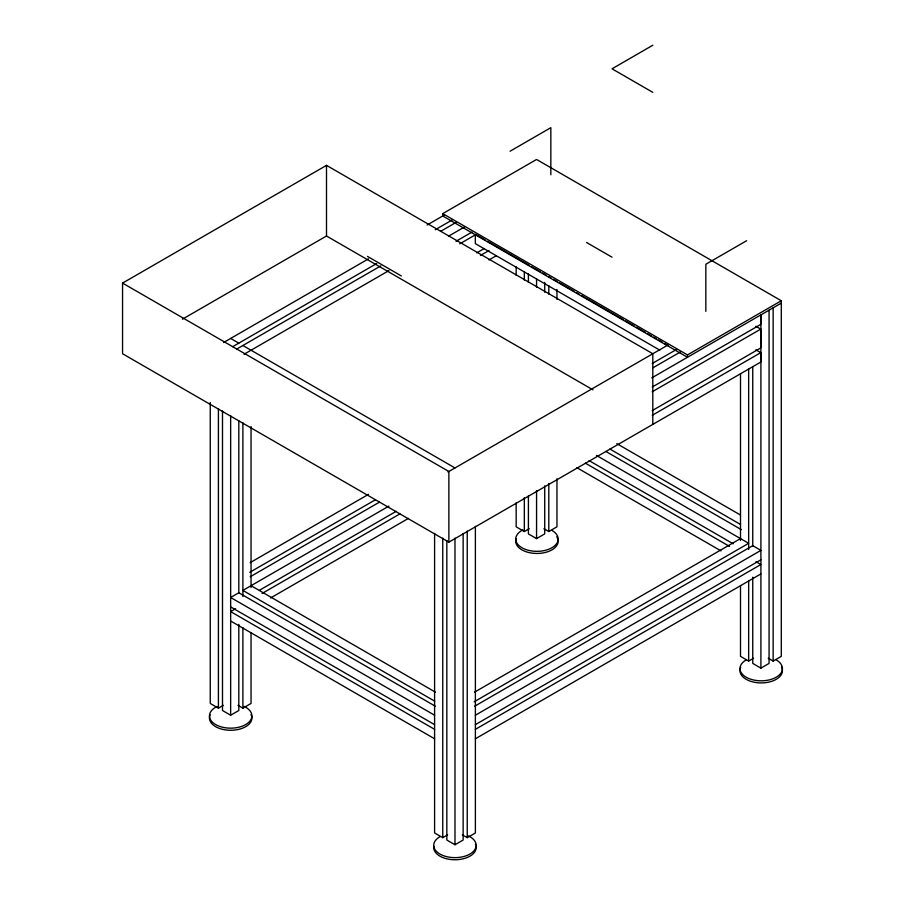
<?xml version="1.0" encoding="UTF-8"?>
<svg xmlns="http://www.w3.org/2000/svg" width="905" height="905" viewBox="0 0 905 905"><rect width="100%" height="100%" fill="white"/><g stroke="black" fill="none" stroke-linecap="round" stroke-linejoin="round"><path stroke-width="1.36" d="M755.867 349.828L760.766 352.645L760.766 362.068L448.869 542.14L122.56 353.742L122.56 283.095L326.501 165.355L652.81 353.742L652.81 424.388M652.81 45.25L612.029 68.803L652.81 92.344M182.403 319.194L326.501 236.001L592.933 389.817M510.058 151.226L550.84 127.673L550.84 174.767M442.749 213.625L687.483 354.918L687.483 357.271L442.749 215.978L442.749 213.625L536.563 159.461L781.298 300.754L781.298 656.351L773.142 661.069L768.243 658.24M223.659 342.475L368.527 258.83M427.103 225.017L444.185 215.152M232.687 346.683L376.684 263.547M435.26 229.734L452.342 219.87M236.771 349.036L380.767 265.9M440.554 231.386L456.414 222.223M244.056 354.251L388.924 270.606M448.71 236.092L464.57 226.929M456.03 241.284L471.901 232.121M459.695 243.875L475.555 234.723M476.777 252.857L484.096 248.626M480.442 255.459L488.983 250.527M488.983 259.939L496.302 255.719M746.625 240.707L705.843 264.26L705.843 311.354M250.176 562.661L368.527 494.322M249.791 572.299L375.473 499.741M250.21 576.768L379.546 502.094M388.924 506.099L242.891 590.411L434.615 701.115M447.998 471.991L668.41 344.737M259.588 590.196L396.243 511.291M652.177 363.527L676.567 349.443M235.549 608.782L230.651 611.61L434.592 729.351M262.031 593.499L399.908 513.893M652.596 367.996L680.65 351.807M687.483 354.918L781.298 300.754M270.572 597.979L408.449 518.384M651.747 377.905L781.298 303.118M652.222 387.057L760.766 324.386L760.766 314.974M652.222 391.763L760.766 329.103L760.766 347.939L652.222 410.61M652.222 415.316L760.766 352.645M210.254 402.487L210.254 703.457L218.41 708.163L223.309 705.334M516.167 502.818L516.167 526.834L524.334 531.54L529.221 528.724M222.494 410.972L222.494 710.516L230.651 715.222L238.807 710.516L238.807 624.326M237.992 705.334L242.891 708.163L251.047 703.457L251.047 632.81M528.407 495.748L528.407 533.905L536.563 538.611L544.72 533.905L544.72 485.861M543.905 528.724L548.803 531.54L556.96 526.834L556.96 478.79M474.514 692.178L740.505 538.611M474.13 701.816L748.661 543.317L596.406 455.407M474.548 706.285L752.745 545.67L760.901 550.387L475.385 715.222M475.385 724.645L760.901 559.799M475.385 729.351L760.901 564.516L756.003 561.688M475.385 738.774L760.901 573.928M434.592 533.43L434.592 832.973L442.749 837.679L447.647 834.851M740.505 585.705L740.505 656.351L748.661 661.069L753.56 658.24M446.832 540.489L446.832 840.032L454.989 844.75L463.145 840.032L463.145 533.43M462.331 834.851L467.229 837.679L475.385 832.973L475.385 526.359M752.745 577.232L752.745 663.422L760.901 668.128L769.058 663.422L769.058 310.177M755.867 326.275L760.766 329.103M586.564 242.495L612.029 257.19M476.55 234.915L485.103 239.859M487.546 241.262L529.063 265.233M531.506 266.647L540.059 271.579M542.502 272.993L546.168 275.109M548.6 276.523L551.043 277.926M553.487 279.34L557.152 281.455M559.595 282.858L574.245 291.32M576.689 292.734L579.132 294.148M581.576 295.55L623.104 319.522M625.536 320.936L634.088 325.868M636.532 327.282L645.084 332.214M647.528 333.628L651.181 335.744M653.625 337.158L656.068 338.56M658.512 339.975L662.177 342.09M664.621 343.504L667.064 344.907M659.734 350.099L475.329 243.637L475.329 234.214M367.475 256.387L401.379 275.968M616.803 443.631L740.143 514.843M609.868 449.05L740.528 524.493M605.784 451.403L741.342 529.663M589.076 460.6L733.186 543.792M585.411 463.19L729.521 546.394M576.87 467.681L720.968 550.874M230.651 338.436L238.807 343.142M242.891 345.506L454.989 467.953M122.56 283.095L448.869 471.494L448.869 542.14M251.047 585.705L435.452 692.167M435.429 706.285L238.807 592.775L230.651 597.481L434.592 715.222M230.651 606.904L434.592 724.645M230.651 621.034L434.592 738.774M773.142 307.824L773.142 661.069M760.901 314.883L760.901 668.128M752.745 366.695L752.745 546.145M748.661 368.584L748.661 549.437M748.661 580.524L748.661 661.069M740.505 373.765L740.505 540.489M556.96 289.453L556.96 299.351M548.803 285.686L548.803 294.17M548.803 483.508L548.803 531.54M544.72 282.394L544.72 292.281M536.563 278.627L536.563 287.1M536.563 490.567L536.563 538.611M528.407 273.91L528.407 282.394M524.334 271.557L524.334 280.041M524.334 497.637L524.334 531.54M516.167 266.851L516.167 275.324M467.229 531.065L467.229 837.679M454.989 538.136L454.989 844.75M442.749 538.136L442.749 837.679M326.501 165.355L326.501 236.001M251.047 426.515L251.047 587.594M242.891 422.748L242.891 596.542M242.891 627.629L242.891 708.163M238.807 420.859L238.807 593.239M230.651 415.678L230.651 715.222M218.41 408.619L218.41 708.163M468.383 835.892A21.234 12.263 0 0 1 470.894 853.46A21.234 12.263 0 0 1 440.396 854.309A21.234 12.263 0 0 1 439.966 836.684M475.397 844.218A21.234 12.263 0 0 1 456.663 859.716A21.234 12.263 0 0 1 433.823 846.186M776.173 659.858A21.234 12.263 0 0 1 776.264 677.2A21.234 12.263 0 0 1 746.24 677.257A21.234 12.263 0 0 1 746.139 659.915M781.558 667.166A21.234 12.263 0 0 1 761.41 682.924A21.234 12.263 0 0 1 740.742 667.392M243.999 706.353A21.234 12.263 0 0 1 246.296 724.204A21.234 12.263 0 0 1 215.3 724.362A21.234 12.263 0 0 1 217.064 706.488M251.024 714.509A21.234 12.263 0 0 1 230.877 730.278A21.234 12.263 0 0 1 210.209 714.746M552.005 530.432A21.234 12.263 0 0 1 551.62 547.932A21.234 12.263 0 0 1 521.337 547.389A21.234 12.263 0 0 1 522.83 529.923M556.733 536.756A21.234 12.263 0 0 1 538.78 553.408A21.234 12.263 0 0 1 516.11 538.792"/></g></svg>
